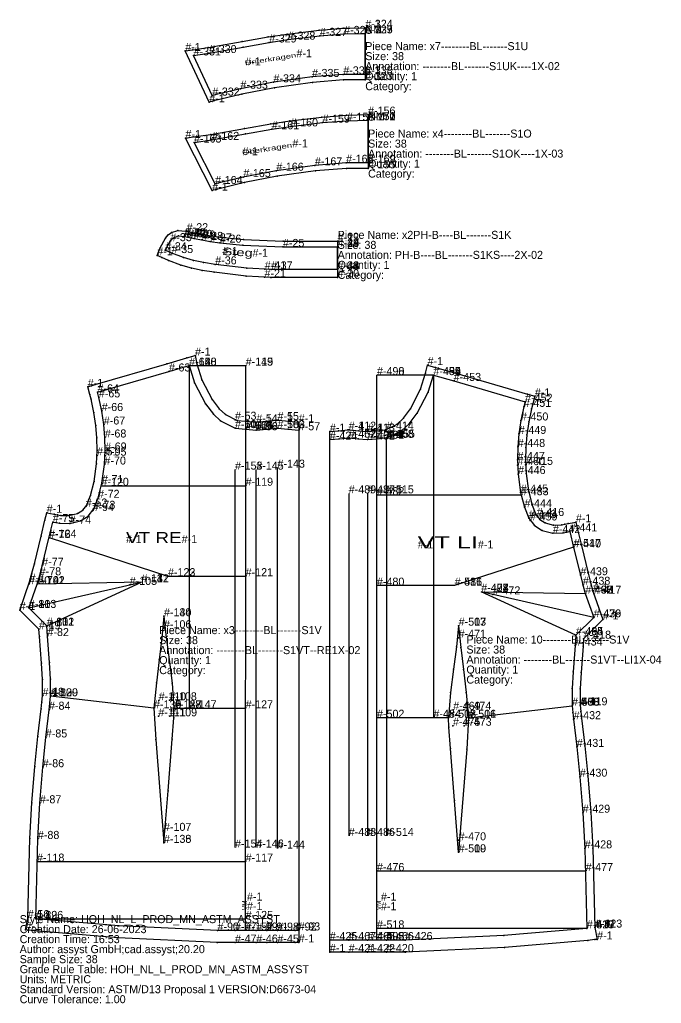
# Model space of a CAD drawing. Extents: x 424 to 3283, y -2022 to -698.
# Drawn here: x 424 to 1225, y -2022 to -793 of the extents above; entities that cross this region are included whole.
import ezdxf
from ezdxf.enums import TextEntityAlignment as Align

# ---------------------------------------------------------------- set-up
doc = ezdxf.new("R2010")
doc.units = 0
for name, color, linetype in [('1', 240, 'CONTINUOUS'), ('13', 56, 'CONTINUOUS'), ('14', 95, 'CONTINUOUS'), ('15', 7, 'CONTINUOUS'), ('2', 170, 'CONTINUOUS'), ('3', 50, 'CONTINUOUS'), ('4', 130, 'CONTINUOUS'), ('6', 56, 'CONTINUOUS'), ('7', 200, 'CONTINUOUS'), ('8', 90, 'CONTINUOUS'), ('84', 240, 'CONTINUOUS'), ('85', 90, 'CONTINUOUS'), ('87', 95, 'CONTINUOUS')]:
    doc.layers.add(name, color=color, linetype=linetype)

# ---------------------------------------------------------------- blocks, each defined once
blk = doc.blocks.new('Piece02')
at = {"layer": '1'}
blk.add_lwpolyline([(225.25, 0), (142.18, 0), (142, 0), (110.87, 1.54), (70.95, 6.36), (56.02, 8.77), (42.97, 11.46), (29.49, 15.24), (14.15, 21.14), (5.89, 24.77), (0, 27.49), (3.7, 36.77), (10.39, 48.92), (13.62, 53.03), (17.74, 56.08), (25.78, 58.7), (35.7, 57.83), (39.45, 57.06), (43.56, 56.21), (47.3, 55.43), (56.75, 53.66), (67.32, 51.9), (79.18, 50.26), (107.52, 47.25), (157.03, 45), (225.25, 45), (225.25, 0)], dxfattribs=at)
at = {"layer": '14'}
blk.add_lwpolyline([(225.25, 10), (142.24, 10), (111.71, 11.51), (72.4, 16.26), (57.78, 18.62), (45.27, 21.2), (32.65, 24.73), (18.06, 30.34), (10.07, 33.86), (16.31, 45.19), (18.59, 48.1), (21.05, 49.92), (26.48, 51.69), (34.04, 51.03), (38.04, 50.2), (42.18, 49.35), (45.93, 48.56), (55.52, 46.77), (66.25, 44.98), (78.29, 43.32), (106.98, 40.27), (156.92, 38), (225.25, 38)], dxfattribs=at)
at = {"layer": '2'}
for p in [(156.92, 38), (157.03, 45), (225.25, 45), (225.25, 45), (225.25, 38), (225.25, 38), (0, 27.49), (0, 27.49), (0, 27.49), (10.07, 33.86), (10.07, 33.86), (10.07, 33.86), (142.18, 0), (142.24, 10), (225.25, 10), (225.25, 0)]:
    blk.add_point(p, dxfattribs=at)
at = {"layer": '3'}
for p in [(13.62, 53.03), (17.74, 56.08), (21.05, 49.92), (25.78, 58.7), (26.48, 51.69), (34.04, 51.03), (35.7, 57.83), (38.04, 50.2), (39.45, 57.06), (42.18, 49.35), (43.56, 56.21), (47.3, 55.43), (56.75, 53.66), (67.32, 51.9), (79.18, 50.26), (10.39, 48.92), (16.31, 45.19), (18.59, 48.1), (45.93, 48.56), (55.52, 46.77), (66.25, 44.98), (78.29, 43.32), (106.98, 40.27), (107.52, 47.25), (3.7, 36.77), (5.89, 24.77), (18.06, 30.34), (32.65, 24.73), (14.15, 21.14), (29.49, 15.24), (45.27, 21.2), (57.78, 18.62), (72.4, 16.26), (42.97, 11.46), (56.02, 8.77), (70.95, 6.36), (110.87, 1.54), (111.71, 11.51), (142, 0)]:
    blk.add_point(p, dxfattribs=at)
at = {"layer": '4'}
for p in [(33.17, 51.18, 4), (36.82, 57.62, 4), (225.24, 45, 4), (225.24, 38, 4), (133.91, 0.21, 4), (134.25, 10.21, 4), (225.25, 10, 4), (225.25, 0, 4)]:
    blk.add_point(p, dxfattribs=at)
at = {"layer": '6'}
blk.add_line((225.25, 45), (225.25, 0), dxfattribs=at)
at = {"layer": '7'}
blk.add_line((225.25, 10), (225.25, 38), dxfattribs=at)
at = {"layer": '84'}
blk.add_lwpolyline([(225.25, 0), (142.18, 0), (142, 0), (110.87, 1.54), (70.95, 6.36), (56.02, 8.77), (42.97, 11.46), (29.49, 15.24), (14.15, 21.14), (5.89, 24.77), (0, 27.49), (3.7, 36.77), (10.39, 48.92), (13.62, 53.03), (17.74, 56.08), (25.78, 58.7), (35.7, 57.83), (39.45, 57.06), (43.56, 56.21), (47.3, 55.43), (56.75, 53.66), (67.32, 51.9), (79.18, 50.26), (107.52, 47.25), (157.03, 45), (225.25, 45), (225.25, 0)], dxfattribs=at)
at = {"layer": '87'}
blk.add_lwpolyline([(225.25, 10), (142.24, 10), (111.71, 11.51), (72.4, 16.26), (57.78, 18.62), (45.27, 21.2), (32.65, 24.73), (18.06, 30.34), (10.07, 33.86), (16.31, 45.19), (18.59, 48.1), (21.05, 49.92), (26.48, 51.69), (34.04, 51.03), (38.04, 50.2), (42.18, 49.35), (45.93, 48.56), (55.52, 46.77), (66.25, 44.98), (78.29, 43.32), (106.98, 40.27), (156.92, 38), (225.25, 38)], dxfattribs=at)
at = {"layer": '1'}
for s, p in [('#-1', (225.25, 45)), ('Piece Name: x2PH-B----BL-------S1K', (225.25, 48.1)), ('#-1', (0, 27.49)), ('Size: 38', (225.25, 35.6)), ('Annotation: PH-B----BL-------S1KS----2X-02', (225.25, 23.1)), ('Quantity: 1', (225.25, 10.6)), ('#-1', (225.25, 0)), ('Category: ', (225.25, -1.9))]:
    blk.add_text(s, height=10, dxfattribs=at).set_placement(p)
at = {"layer": '1', "flags": 2}
for p2 in [(36.82, 57.62), (225.24, 45), (133.91, 0.21), (225.25, 0)]:
    blk.add_attdef('Dependency', text='', height=10, dxfattribs=at).set_placement((225.25, 0), p2, align=Align.ALIGNED)
at = {"layer": '14'}
for s, p in [('#-33', (16.31, 45.19)), ('#-32', (34.04, 51.03)), ('#-31', (38.04, 50.2)), ('#-30', (42.18, 49.35)), ('#-29', (45.93, 48.56)), ('#-28', (55.52, 46.77)), ('#-27', (66.25, 44.98)), ('#-26', (78.29, 43.32)), ('#-34', (10.07, 33.86)), ('#-35', (18.06, 30.34)), ('#-25', (156.92, 38)), ('#-24', (225.25, 38)), ('#-36', (72.4, 16.26)), ('#-37', (142.24, 10)), ('#-38', (225.25, 10))]:
    blk.add_text(s, height=10, dxfattribs=at).set_placement(p)
at = {"layer": '14', "flags": 2}
for p2 in [(33.17, 51.18), (225.24, 38), (134.25, 10.21), (225.25, 10)]:
    blk.add_attdef('Dependency', text='', height=10, dxfattribs=at).set_placement((225.25, 10), p2, align=Align.ALIGNED)
at = {"layer": '15'}
for p in [(81.28, 27.94), (118.99, 25.66)]:
    blk.add_text('#-1', height=10, dxfattribs=at).set_placement(p)
blk.add_text('Steg', height=9.44, rotation=-3.47, dxfattribs=at).set_placement((81.28, 27.94), (118.99, 25.66), align=Align.ALIGNED)
at = {"layer": '4'}
for s, p in [('#-22', (36.82, 57.62)), ('#-40', (33.17, 51.18)), ('#-23', (225.24, 45)), ('#-39', (225.24, 38)), ('#-41', (134.25, 10.21)), ('#-42', (225.25, 10)), ('#-21', (133.91, 0.21)), ('#-20', (225.25, 0))]:
    blk.add_text(s, height=10, dxfattribs=at).set_placement(p)
at = {"layer": '7'}
for s, p in [('#-43', (225.25, 38)), ('#-44', (225.25, 10))]:
    blk.add_text(s, height=10, dxfattribs=at).set_placement(p)
blk = doc.blocks.new('Piece03')
at = {"layer": '1'}
blk.add_lwpolyline([(348.38, 0.23), (344.02, 0.09), (308.63, 0.09), (246.96, 0.09), (246.77, 0.09), (246.46, 0.1), (122.92, 5.92), (18.67, 14.67), (10.05, 15.54), (7.26, 15.83), (10.14, 30.61), (12.74, 129.93), (15.24, 174.72), (18.78, 219.96), (22.67, 257.38), (26.67, 292.01), (27.64, 300.41), (28.56, 308.2), (28.4, 328.66), (27.29, 349.12), (24.73, 382.17), (24.11, 391.36), (0, 415.35), (12.44, 450.63), (15.34, 461.35), (18.4, 473.06), (26.87, 507.61), (31.61, 527.57), (33.8, 536.89), (43.21, 535.1), (47.41, 534.31), (51.25, 533.58), (61.55, 533.24), (72.09, 535.89), (78.83, 540.09), (83.81, 546.5), (88.3, 558.19), (92.94, 575.82), (95.9, 597.85), (96.7, 614.71), (96.39, 630.32), (95.07, 645.84), (92.55, 662.07), (89.06, 678.58), (87.51, 684.61), (84.97, 694.06), (94.33, 696.83), (183.55, 722.9), (208.85, 730.17), (218.96, 733.05), (221.32, 722.94), (227.6, 702.85), (240.21, 678.42), (249.13, 666.62), (257.1, 659.35), (271.48, 652.19), (281.93, 651.08), (282.53, 651.09), (295.39, 649.95), (307.67, 651.04), (320.77, 652.43), (321.89, 652.56), (323.01, 652.43), (336.11, 651.04), (348.39, 649.94), (348.38, 0.23)], close=True, dxfattribs=at)
at = {"layer": '13'}
for p in [(137.35, 446.71, 4), (180.14, 392.6, 4), (173.59, 302.58, 4), (186.94, 302.6, 4), (173.17, 282.64, 4), (187.26, 282.63, 4), (180.14, 139.6, 4)]:
    blk.add_point(p, dxfattribs=at)
at = {"layer": '14'}
blk.add_lwpolyline([(348.38, 15.24), (343.8, 15.09), (308.63, 15.09), (246.96, 15.09), (123.9, 20.89), (20.13, 29.6), (22.73, 129.52), (25.21, 174.04), (28.74, 219.04), (32.61, 256.25), (36.61, 290.86), (37.57, 299.25), (38.57, 307.63), (38.39, 328.97), (37.26, 349.83), (34.7, 382.86), (33.84, 395.79), (11.53, 417.98), (22, 447.66), (25, 458.76), (28.09, 470.6), (36.59, 505.29), (41.35, 525.28), (45.54, 524.48), (49.74, 523.68), (62.45, 523.27), (75.92, 526.65), (85.55, 532.67), (92.64, 541.79), (97.91, 555.51), (102.76, 573.9), (105.86, 597.03), (106.7, 614.6), (106.38, 630.85), (105, 647.04), (102.38, 663.91), (98.79, 680.9), (97.16, 687.24), (186.33, 713.3), (211.61, 720.55), (218.27, 699.24), (231.81, 673.03), (241.79, 659.84), (250.91, 651.46), (268.89, 642.5), (282.14, 641.09), (295.39, 639.91), (308.64, 641.09), (321.89, 642.49), (335.14, 641.09), (348.39, 639.9), (348.38, 15.24)], close=True, dxfattribs=at)
at = {"layer": '2'}
for p in [(218.96, 733.05), (218.96, 733.05), (218.96, 733.05), (211.61, 720.55), (211.61, 720.55), (211.61, 720.55), (84.97, 694.06), (84.97, 694.06), (84.97, 694.06), (97.16, 687.24), (97.16, 687.24), (97.16, 687.24), (282.53, 651.09), (321.89, 652.56), (321.89, 652.56), (321.89, 652.56), (282.14, 641.09), (295.39, 649.95), (295.39, 649.95), (295.39, 649.95), (295.39, 639.91), (295.39, 639.91), (295.39, 639.91), (321.89, 642.49), (321.89, 642.49), (321.89, 642.49), (348.39, 649.94), (348.39, 649.94), (348.39, 639.9), (348.39, 639.9), (33.8, 536.89), (33.8, 536.89), (33.8, 536.89), (41.35, 525.28), (41.35, 525.28), (41.35, 525.28), (12.44, 450.63), (12.44, 450.63), (12.44, 450.63), (22, 447.66), (22, 447.66), (22, 447.66), (11.53, 417.98), (11.53, 417.98), (0, 415.35), (0, 415.35), (180.14, 407.6), (180.14, 407.6), (33.84, 395.79), (33.84, 395.79), (24.11, 391.36), (24.11, 391.36), (28.56, 308.2), (28.56, 308.2), (28.56, 308.2), (38.57, 307.63), (38.57, 307.63), (38.57, 307.63), (167.64, 292.62), (167.64, 292.62), (167.64, 292.62), (192.64, 292.62), (192.64, 292.62), (192.64, 292.62), (192.64, 292.62), (180.13, 124.6), (180.13, 124.6), (180.13, 124.6), (10.14, 30.61), (10.14, 30.61), (10.14, 30.61), (20.13, 29.6), (20.13, 29.6), (20.13, 29.6), (7.26, 15.83), (7.26, 15.83), (7.26, 15.83), (10.05, 15.54), (246.96, 15.09), (348.38, 15.24), (348.38, 15.24), (246.77, 0.09), (348.38, 0.23), (348.38, 0.23)]:
    blk.add_point(p, dxfattribs=at)
at = {"layer": '3'}
for p in [(208.85, 730.17), (183.55, 722.9), (186.33, 713.3), (221.32, 722.94), (227.6, 702.85), (94.33, 696.83), (218.27, 699.24), (87.51, 684.61), (89.06, 678.58), (98.79, 680.9), (240.21, 678.42), (102.38, 663.91), (231.81, 673.03), (249.13, 666.62), (92.55, 662.07), (241.79, 659.84), (250.91, 651.46), (257.1, 659.35), (271.48, 652.19), (281.93, 651.08), (320.77, 652.43), (323.01, 652.43), (95.07, 645.84), (105, 647.04), (268.89, 642.5), (307.67, 651.04), (308.64, 641.09), (335.14, 641.09), (336.11, 651.04), (96.39, 630.32), (106.38, 630.85), (96.7, 614.71), (106.7, 614.6), (95.9, 597.85), (105.86, 597.03), (92.94, 575.82), (102.76, 573.9), (88.3, 558.19), (97.91, 555.51), (83.81, 546.5), (92.64, 541.79), (43.21, 535.1), (47.41, 534.31), (51.25, 533.58), (61.55, 533.24), (72.09, 535.89), (78.83, 540.09), (85.55, 532.67), (31.61, 527.57), (45.54, 524.48), (49.74, 523.68), (62.45, 523.27), (75.92, 526.65), (26.87, 507.61), (36.59, 505.29), (18.4, 473.06), (28.09, 470.6), (15.34, 461.35), (25, 458.76), (24.73, 382.17), (34.7, 382.86), (182.75, 381.13), (177.48, 380.43), (27.29, 349.12), (37.26, 349.83), (174.11, 353.09), (186.6, 353.41), (28.4, 328.66), (38.39, 328.97), (170.62, 324.26), (190.35, 324.03), (27.64, 300.41), (37.57, 299.25), (26.67, 292.01), (36.61, 290.86), (192.25, 280.86), (22.67, 257.38), (32.61, 256.25), (170.11, 253.61), (190.43, 254.15), (18.78, 219.96), (28.74, 219.04), (185.28, 189.38), (15.24, 174.72), (25.21, 174.04), (12.74, 129.93), (22.73, 129.52), (18.67, 14.67), (123.9, 20.89), (308.63, 15.09), (343.8, 15.09), (122.92, 5.92), (246.46, 0.1), (246.96, 0.09), (308.63, 0.09), (344.02, 0.09)]:
    blk.add_point(p, dxfattribs=at)
at = {"layer": '4'}
for p in [(268.84, 652.99, 4), (321.89, 652.56, 4), (268.84, 642.51, 4), (295.39, 649.95, 4), (295.39, 639.91, 4), (321.89, 642.49, 4), (96.55, 608.48, 4), (106.54, 608.1, 4), (82.6, 544.6, 4), (90.93, 539.04, 4), (11.32, 447.46, 4), (22, 447.66, 4), (33.84, 395.79, 4), (24.11, 391.36, 4), (28.56, 308.2, 4), (38.57, 307.63, 4), (10.14, 30.61, 4), (268.89, 15.09, 4), (295.39, 15.09, 4), (321.89, 15, 4), (268.89, 0.09, 4), (295.39, 0.09, 4), (321.74, 0, 4)]:
    blk.add_point(p, dxfattribs=at)
at = {"layer": '7'}
blk.add_line((282.13, 15.09), (282.14, 641.09), dxfattribs=at)
at = {"layer": '8'}
for p, q in [((211.61, 720.55), (211.61, 292.63)), ((211.61, 720.55), (282.14, 720.55)), ((282.14, 641.09), (282.14, 720.55)), ((282.13, 15.09), (282.14, 641.09)), ((268.88, 118.76), (268.89, 590.71)), ((295.38, 118.76), (295.39, 590.71)), ((321.88, 117.53), (321.89, 593.18)), ((102.04, 570.56), (282.14, 570.56)), ((36.7, 505.82), (185.13, 457.63)), ((185.13, 457.63), (282.12, 457.63)), ((11.53, 417.98), (151.97, 450.05)), ((151.97, 450.05), (22, 447.66)), ((33.84, 395.79), (151.97, 450.05)), ((167.63, 292.63), (38.56, 307.63)), ((192.63, 292.63), (282.09, 292.63)), ((21.58, 101.24), (282.13, 101.24)), ((20.13, 29.6), (282.13, 29.6))]:
    blk.add_line(p, q, dxfattribs=at)
for points in [[(180.14, 407.6), (177.48, 380.43), (174.11, 353.09), (170.62, 324.26), (167.64, 292.62)], [(180.14, 407.6), (182.75, 381.13), (186.6, 353.41), (190.35, 324.03), (192.64, 292.62)], [(167.64, 292.62), (170.11, 253.61), (180.13, 124.6)], [(180.13, 124.6), (185.28, 189.38), (190.43, 254.15), (192.25, 280.86), (192.64, 292.62)]]:
    blk.add_lwpolyline(points, dxfattribs=at)
at = {"layer": '84'}
blk.add_lwpolyline([(348.38, 0.23), (344.02, 0.09), (308.63, 0.09), (246.96, 0.09), (246.77, 0.09), (246.46, 0.1), (122.92, 5.92), (18.67, 14.67), (10.05, 15.54), (7.26, 15.83), (10.14, 30.61), (12.74, 129.93), (15.24, 174.72), (18.78, 219.96), (22.67, 257.38), (26.67, 292.01), (27.64, 300.41), (28.56, 308.2), (28.4, 328.66), (27.29, 349.12), (24.73, 382.17), (24.11, 391.36), (0, 415.35), (12.44, 450.63), (15.34, 461.35), (18.4, 473.06), (26.87, 507.61), (31.61, 527.57), (33.8, 536.89), (43.21, 535.1), (47.41, 534.31), (51.25, 533.58), (61.55, 533.24), (72.09, 535.89), (78.83, 540.09), (83.81, 546.5), (88.3, 558.19), (92.94, 575.82), (95.9, 597.85), (96.7, 614.71), (96.39, 630.32), (95.07, 645.84), (92.55, 662.07), (89.06, 678.58), (87.51, 684.61), (84.97, 694.06), (94.33, 696.83), (183.55, 722.9), (208.85, 730.17), (218.96, 733.05), (221.32, 722.94), (227.6, 702.85), (240.21, 678.42), (249.13, 666.62), (257.1, 659.35), (271.48, 652.19), (281.93, 651.08), (282.53, 651.09), (295.39, 649.95), (307.67, 651.04), (320.77, 652.43), (321.89, 652.56), (323.01, 652.43), (336.11, 651.04), (348.39, 649.94), (348.38, 0.23)], close=True, dxfattribs=at)
at = {"layer": '85'}
for points in [[(180.14, 407.6), (177.48, 380.43), (174.11, 353.09), (170.62, 324.26), (167.64, 292.62)], [(180.14, 407.6), (182.75, 381.13), (186.6, 353.41), (190.35, 324.03), (192.64, 292.62)], [(167.64, 292.62), (170.11, 253.61), (180.13, 124.6)], [(180.13, 124.6), (185.28, 189.38), (190.43, 254.15), (192.25, 280.86), (192.64, 292.62)]]:
    blk.add_lwpolyline(points, dxfattribs=at)
at = {"layer": '87'}
blk.add_lwpolyline([(348.38, 15.24), (343.8, 15.09), (308.63, 15.09), (246.96, 15.09), (123.9, 20.89), (20.13, 29.6), (22.73, 129.52), (25.21, 174.04), (28.74, 219.04), (32.61, 256.25), (36.61, 290.86), (37.57, 299.25), (38.57, 307.63), (38.39, 328.97), (37.26, 349.83), (34.7, 382.86), (33.84, 395.79), (11.53, 417.98), (22, 447.66), (25, 458.76), (28.09, 470.6), (36.59, 505.29), (41.35, 525.28), (45.54, 524.48), (49.74, 523.68), (62.45, 523.27), (75.92, 526.65), (85.55, 532.67), (92.64, 541.79), (97.91, 555.51), (102.76, 573.9), (105.86, 597.03), (106.7, 614.6), (106.38, 630.85), (105, 647.04), (102.38, 663.91), (98.79, 680.9), (97.16, 687.24), (186.33, 713.3), (211.61, 720.55), (218.27, 699.24), (231.81, 673.03), (241.78, 659.84), (250.91, 651.46), (268.89, 642.5), (282.14, 641.09), (295.39, 639.91), (308.64, 641.09), (321.89, 642.49), (335.14, 641.09), (348.39, 639.9), (348.38, 15.24)], close=True, dxfattribs=at)
at = {"layer": '1'}
for s, p in [('#-1', (218.96, 733.05)), ('#-1', (84.97, 694.06)), ('#-1', (295.39, 649.95)), ('#-1', (321.89, 652.56)), ('#-1', (348.39, 649.94)), ('#-1', (33.8, 536.89)), ('#-1', (12.44, 450.63)), ('#-1', (0, 415.35)), ('#-1', (24.11, 391.36)), ('Piece Name: x3--------BL-------S1V', (174.2, 385.28)), ('Size: 38', (174.2, 372.78)), ('Annotation: --------BL-------S1VT--RE1X-02', (174.2, 360.28)), ('Quantity: 1', (174.2, 347.78)), ('Category: ', (174.2, 335.28)), ('#-1', (28.56, 308.2)), ('#-1', (10.14, 30.61)), ('#-1', (7.26, 15.83)), ('#-1', (348.38, 0.23))]:
    blk.add_text(s, height=10, dxfattribs=at).set_placement(p)
at = {"layer": '1', "flags": 2}
for p2 in [(268.84, 652.99), (321.89, 652.56), (295.39, 649.95), (96.55, 608.48), (82.6, 544.6), (11.32, 447.46), (24.11, 391.36), (28.56, 308.2), (10.14, 30.61), (268.89, 0.09), (295.39, 0.09), (321.74, 0)]:
    blk.add_attdef('Dependency', text='', height=10, dxfattribs=at).set_placement((348.38, 0.23), p2, align=Align.ALIGNED)
at = {"layer": '13'}
for s, p in [('#-105', (137.35, 446.71)), ('#-106', (180.14, 392.6)), ('#-110', (173.59, 302.58)), ('#-108', (186.94, 302.6)), ('#-111', (173.17, 282.64)), ('#-109', (187.26, 282.63)), ('#-107', (180.14, 139.6))]:
    blk.add_text(s, height=10, dxfattribs=at).set_placement(p)
at = {"layer": '14'}
for s, p in [('#-62', (211.61, 720.55)), ('#-63', (186.33, 713.3)), ('#-64', (97.16, 687.24)), ('#-65', (98.79, 680.9)), ('#-66', (102.38, 663.91)), ('#-67', (105, 647.04)), ('#-61', (268.89, 642.5)), ('#-60', (282.14, 641.09)), ('#-58', (321.89, 642.49)), ('#-68', (106.38, 630.85)), ('#-59', (295.39, 639.91)), ('#-57', (348.39, 639.9)), ('#-69', (106.7, 614.6)), ('#-70', (105.86, 597.03)), ('#-71', (102.76, 573.9)), ('#-72', (97.91, 555.51)), ('#-73', (92.64, 541.79)), ('#-75', (41.35, 525.28)), ('#-74', (62.45, 523.27)), ('#-76', (36.59, 505.29)), ('#-77', (28.09, 470.6)), ('#-78', (25, 458.76)), ('#-79', (22, 447.66)), ('#-80', (11.53, 417.98)), ('#-81', (33.84, 395.79)), ('#-82', (34.7, 382.86)), ('#-83', (38.57, 307.63)), ('#-84', (36.61, 290.86)), ('#-85', (32.61, 256.25)), ('#-86', (28.74, 219.04)), ('#-87', (25.21, 174.04)), ('#-88', (22.73, 129.52)), ('#-89', (20.13, 29.6)), ('#-90', (246.96, 15.09)), ('#-91', (308.63, 15.09)), ('#-92', (343.8, 15.09)), ('#-93', (348.38, 15.24))]:
    blk.add_text(s, height=10, dxfattribs=at).set_placement(p)
at = {"layer": '14', "flags": 2}
for p2 in [(268.84, 642.51), (295.39, 639.91), (321.89, 642.49), (106.54, 608.1), (90.93, 539.04), (22, 447.66), (33.84, 395.79), (38.57, 307.63), (268.89, 15.09), (295.39, 15.09), (321.89, 15)]:
    blk.add_attdef('Dependency', text='', height=10, dxfattribs=at).set_placement((348.38, 15.24), p2, align=Align.ALIGNED)
at = {"layer": '15'}
for p in [(132.78, 498.9), (202.19, 498.9), (283.74, 52.59), (283.74, 40.59)]:
    blk.add_text('#-1', height=10, dxfattribs=at).set_placement(p)
blk.add_text('VT RE', height=13.88, dxfattribs=at).set_placement((132.78, 498.9), (202.19, 498.9), align=Align.ALIGNED)
blk.add_text('VM', height=6, rotation=90, dxfattribs=at).set_placement((283.74, 40.59), (283.74, 52.59), align=Align.ALIGNED)
at = {"layer": '4'}
for s, p in [('#-53', (268.84, 652.99)), ('#-104', (268.84, 642.51)), ('#-54', (295.39, 649.95)), ('#-55', (321.89, 652.56)), ('#-103', (321.89, 642.49)), ('#-96', (295.39, 639.91)), ('#-51', (96.55, 608.48)), ('#-95', (106.54, 608.1)), ('#-52', (82.6, 544.6)), ('#-94', (90.93, 539.04)), ('#-50', (11.32, 447.46)), ('#-102', (22, 447.66)), ('#-101', (33.84, 395.79)), ('#-49', (24.11, 391.36)), ('#-48', (28.56, 308.2)), ('#-100', (38.57, 307.63)), ('#-56', (10.14, 30.61)), ('#-97', (268.89, 15.09)), ('#-99', (295.39, 15.09)), ('#-98', (321.89, 15)), ('#-47', (268.89, 0.09)), ('#-46', (295.39, 0.09)), ('#-45', (321.74, 0))]:
    blk.add_text(s, height=10, dxfattribs=at).set_placement(p)
at = {"layer": '7'}
for s, p in [('#-151', (282.14, 641.09)), ('#-152', (282.13, 15.09))]:
    blk.add_text(s, height=10, dxfattribs=at).set_placement(p)
at = {"layer": '8'}
for s, p in [('#-148', (211.61, 720.55)), ('#-150', (211.61, 720.55)), ('#-149', (282.14, 720.55)), ('#-115', (282.14, 720.55)), ('#-116', (282.14, 641.09)), ('#-114', (282.14, 641.09)), ('#-143', (321.89, 593.18)), ('#-153', (268.89, 590.71)), ('#-145', (295.39, 590.71)), ('#-120', (102.04, 570.56)), ('#-119', (282.14, 570.56)), ('#-124', (36.7, 505.82)), ('#-122', (185.13, 457.63)), ('#-123', (185.13, 457.63)), ('#-121', (282.12, 457.63)), ('#-141', (22, 447.66)), ('#-112', (151.97, 450.05)), ('#-131', (151.97, 450.05)), ('#-142', (151.97, 450.05)), ('#-113', (11.53, 417.98)), ('#-134', (180.14, 407.6)), ('#-140', (180.14, 407.6)), ('#-132', (33.84, 395.79)), ('#-129', (38.56, 307.63)), ('#-130', (167.63, 292.63)), ('#-136', (167.64, 292.62)), ('#-139', (167.64, 292.62)), ('#-128', (192.63, 292.63)), ('#-133', (192.64, 292.62)), ('#-137', (192.64, 292.62)), ('#-147', (211.61, 292.63)), ('#-127', (282.09, 292.63)), ('#-135', (180.13, 124.6)), ('#-138', (180.13, 124.6)), ('#-154', (268.88, 118.76)), ('#-146', (295.38, 118.76)), ('#-144', (321.88, 117.53)), ('#-118', (21.58, 101.24)), ('#-117', (282.13, 101.24)), ('#-126', (20.13, 29.6)), ('#-125', (282.13, 29.6)), ('#-1', (282.13, 15.09))]:
    blk.add_text(s, height=10, dxfattribs=at).set_placement(p)
blk = doc.blocks.new('Piece04')
at = {"layer": '1'}
blk.add_lwpolyline([(227.98, 27.72), (200.82, 27.72), (162.31, 24.55), (114.55, 17.9), (73.74, 10), (38.83, 1.46), (33.39, 0), (0, 65.56), (9.73, 66.92), (31.72, 70.2), (73.87, 77.67), (106.56, 83.44), (130.31, 87.08), (170.33, 91.79), (201.2, 94.21), (227.98, 94.87), (227.98, 27.72)], dxfattribs=at)
at = {"layer": '14'}
blk.add_lwpolyline([(227.98, 34.72), (200.55, 34.72), (161.55, 31.51), (113.39, 24.8), (72.22, 16.83), (37.05, 8.23), (10.69, 59.98), (32.86, 63.3), (75.09, 70.78), (107.72, 76.54), (131.26, 80.14), (171.03, 84.82), (201.55, 87.22), (227.98, 87.87)], dxfattribs=at)
at = {"layer": '2'}
for p in [(227.98, 94.87), (227.98, 94.87), (227.98, 87.87), (227.98, 87.87), (0, 65.56), (0, 65.56), (10.69, 59.98), (10.69, 59.98), (200.55, 34.72), (200.82, 27.72), (227.98, 34.72), (227.98, 27.72), (33.39, 0), (33.39, 0), (37.05, 8.23), (37.05, 8.23)]:
    blk.add_point(p, dxfattribs=at)
at = {"layer": '3'}
for p in [(130.31, 87.08), (170.33, 91.79), (201.2, 94.21), (201.55, 87.22), (73.87, 77.67), (106.56, 83.44), (107.72, 76.54), (131.26, 80.14), (171.03, 84.82), (9.73, 66.92), (31.72, 70.2), (32.86, 63.3), (75.09, 70.78), (113.39, 24.8), (161.55, 31.51), (72.22, 16.83), (114.55, 17.9), (162.31, 24.55), (38.83, 1.46), (73.74, 10)]:
    blk.add_point(p, dxfattribs=at)
at = {"layer": '4'}
for p in [(227.97, 94.88, 4), (227.98, 87.87, 4), (227.98, 34.72, 4), (227.98, 27.72, 4)]:
    blk.add_point(p, dxfattribs=at)
at = {"layer": '6'}
blk.add_line((227.98, 94.87), (227.98, 27.72), dxfattribs=at)
at = {"layer": '7'}
blk.add_line((227.98, 34.72), (227.98, 87.87), dxfattribs=at)
at = {"layer": '8'}
blk.add_line((227.98, 87.87), (227.98, 34.72), dxfattribs=at)
at = {"layer": '84'}
blk.add_lwpolyline([(227.98, 27.72), (200.82, 27.72), (162.31, 24.55), (114.55, 17.9), (73.74, 10), (38.83, 1.46), (33.39, 0), (0, 65.56), (0, 65.56), (9.73, 66.92), (31.72, 70.2), (73.87, 77.67), (106.56, 83.44), (130.31, 87.08), (170.33, 91.79), (201.2, 94.21), (227.98, 94.87), (227.98, 27.72)], dxfattribs=at)
at = {"layer": '87'}
blk.add_lwpolyline([(227.98, 34.72), (200.55, 34.72), (161.55, 31.51), (113.39, 24.8), (72.22, 16.83), (37.05, 8.23), (10.69, 59.98), (10.69, 59.98), (32.86, 63.3), (75.09, 70.78), (107.72, 76.54), (131.26, 80.14), (171.03, 84.82), (201.55, 87.22), (227.98, 87.87)], dxfattribs=at)
at = {"layer": '1'}
for s, p in [('#-1', (227.98, 94.87)), ('#-1', (0, 65.56)), ('Piece Name: x4--------BL-------S1O', (227.98, 66.19)), ('Size: 38', (227.98, 53.69)), ('Annotation: --------BL-------S1OK----1X-03', (227.98, 41.19)), ('#-1', (227.98, 27.72)), ('Quantity: 1', (227.98, 28.69)), ('Category: ', (227.98, 16.19)), ('#-1', (33.39, 0))]:
    blk.add_text(s, height=10, dxfattribs=at).set_placement(p)
at = {"layer": '1', "flags": 2}
for p2 in [(227.97, 94.88), (227.98, 27.72)]:
    blk.add_attdef('Dependency', text='', height=10, dxfattribs=at).set_placement((227.98, 27.72), p2, align=Align.ALIGNED)
at = {"layer": '14'}
for s, p in [('#-161', (107.72, 76.54)), ('#-160', (131.26, 80.14)), ('#-159', (171.03, 84.82)), ('#-158', (201.55, 87.22)), ('#-157', (227.98, 87.87)), ('#-163', (10.69, 59.98)), ('#-162', (32.86, 63.3)), ('#-167', (161.55, 31.51)), ('#-168', (200.55, 34.72)), ('#-1', (227.98, 34.72)), ('#-165', (72.22, 16.83)), ('#-166', (113.39, 24.8)), ('#-164', (37.05, 8.23))]:
    blk.add_text(s, height=10, dxfattribs=at).set_placement(p)
at = {"layer": '14', "flags": 2}
for p2 in [(227.98, 87.87), (227.98, 34.72)]:
    blk.add_attdef('Dependency', text='', height=10, dxfattribs=at).set_placement((227.98, 34.72), p2, align=Align.ALIGNED)
at = {"layer": '15'}
for p in [(133.42, 53.9), (71.14, 44.19)]:
    blk.add_text('#-1', height=10, dxfattribs=at).set_placement(p)
blk.add_text('Oberkragen', height=6.3, rotation=8.87, dxfattribs=at).set_placement((71.14, 44.19), (133.42, 53.9), align=Align.ALIGNED)
at = {"layer": '4'}
for s, p in [('#-156', (227.97, 94.88)), ('#-170', (227.98, 87.87)), ('#-169', (227.98, 34.72)), ('#-155', (227.98, 27.72))]:
    blk.add_text(s, height=10, dxfattribs=at).set_placement(p)
at = {"layer": '7'}
for s, p in [('#-172', (227.98, 87.87)), ('#-1', (227.98, 34.72))]:
    blk.add_text(s, height=10, dxfattribs=at).set_placement(p)
at = {"layer": '8'}
for s, p in [('#-171', (227.98, 87.87)), ('NM', (227.98, 87.87)), ('#-1', (227.98, 34.72))]:
    blk.add_text(s, height=10, dxfattribs=at).set_placement(p)
blk = doc.blocks.new('Piece07')
at = {"layer": '1'}
blk.add_lwpolyline([(224.68, 28.14), (197.53, 28.14), (159.02, 24.98), (111.26, 18.32), (70.44, 10.43), (35.54, 1.89), (29.9, 0.37), (0, 64.41), (9.37, 65.74), (28.75, 68.65), (70.92, 76.13), (103.6, 81.89), (127.29, 85.52), (167.24, 90.22), (198.01, 92.64), (224.74, 93.3), (224.68, 28.14)], dxfattribs=at)
at = {"layer": '14'}
blk.add_lwpolyline([(224.69, 35.14), (197.26, 35.14), (158.26, 31.94), (110.1, 25.23), (68.93, 17.26), (33.76, 8.66), (10.34, 58.81), (29.89, 61.75), (72.14, 69.24), (104.76, 74.99), (128.24, 78.59), (167.94, 83.26), (198.36, 85.65), (224.74, 86.3)], dxfattribs=at)
at = {"layer": '2'}
for p in [(224.74, 93.3), (224.74, 93.3), (224.74, 86.3), (224.74, 86.3), (0, 64.41), (0, 64.41), (10.34, 58.81), (10.34, 58.81), (197.26, 35.14), (197.53, 28.14), (224.68, 28.14), (224.69, 35.14), (29.9, 0.37), (29.9, 0.37), (33.76, 8.66), (33.76, 8.66)]:
    blk.add_point(p, dxfattribs=at)
at = {"layer": '3'}
for p in [(167.24, 90.22), (198.01, 92.64), (70.92, 76.13), (103.6, 81.89), (104.76, 74.99), (127.29, 85.52), (128.24, 78.59), (167.94, 83.26), (198.36, 85.65), (9.37, 65.74), (28.75, 68.65), (29.89, 61.75), (72.14, 69.24), (110.1, 25.23), (158.26, 31.94), (159.02, 24.98), (68.93, 17.26), (111.26, 18.32), (35.54, 1.89), (70.44, 10.43)]:
    blk.add_point(p, dxfattribs=at)
at = {"layer": '4'}
for p in [(224.73, 93.3, 4), (224.73, 86.3, 4), (224.68, 28.14, 4), (224.69, 35.14, 4)]:
    blk.add_point(p, dxfattribs=at)
at = {"layer": '6'}
blk.add_line((224.74, 93.3), (224.68, 28.14), dxfattribs=at)
at = {"layer": '7'}
blk.add_line((224.69, 35.14), (224.73, 86.3), dxfattribs=at)
at = {"layer": '8'}
blk.add_line((224.69, 86.3), (224.69, 35.14), dxfattribs=at)
at = {"layer": '84'}
blk.add_lwpolyline([(224.68, 28.14), (197.53, 28.14), (159.02, 24.98), (111.26, 18.32), (70.44, 10.43), (35.54, 1.89), (29.9, 0.37), (0, 64.41), (0, 64.41), (9.37, 65.74), (28.75, 68.65), (70.92, 76.13), (103.6, 81.89), (127.29, 85.52), (167.24, 90.22), (198.01, 92.64), (224.74, 93.3), (224.68, 28.14)], dxfattribs=at)
at = {"layer": '87'}
blk.add_lwpolyline([(224.69, 35.14), (197.26, 35.14), (158.26, 31.94), (110.1, 25.23), (68.93, 17.26), (33.76, 8.66), (10.34, 58.81), (10.34, 58.81), (29.89, 61.75), (72.14, 69.24), (104.76, 74.99), (128.24, 78.59), (167.94, 83.26), (198.36, 85.65), (224.74, 86.3)], dxfattribs=at)
at = {"layer": '1'}
for s, p in [('#-1', (224.74, 93.3)), ('#-1', (0, 64.41)), ('Piece Name: x7--------BL-------S1U', (224.71, 65.4)), ('Size: 38', (224.71, 52.9)), ('Annotation: --------BL-------S1UK----1X-02', (224.71, 40.4)), ('#-1', (224.68, 28.14)), ('Quantity: 1', (224.71, 27.9)), ('Category: ', (224.71, 15.4)), ('#-1', (29.9, 0.37))]:
    blk.add_text(s, height=10, dxfattribs=at).set_placement(p)
at = {"layer": '1', "flags": 2}
for p2 in [(224.73, 93.3), (224.68, 28.14)]:
    blk.add_attdef('Dependency', text='', height=10, dxfattribs=at).set_placement((224.68, 28.14), p2, align=Align.ALIGNED)
at = {"layer": '14'}
for s, p in [('#-328', (128.24, 78.59)), ('#-327', (167.94, 83.26)), ('#-326', (198.36, 85.65)), ('#-325', (224.74, 86.3)), ('#-329', (104.76, 74.99)), ('#-331', (10.34, 58.81)), ('#-330', (29.89, 61.75)), ('#-335', (158.26, 31.94)), ('#-336', (197.26, 35.14)), ('#-1', (224.69, 35.14)), ('#-333', (68.93, 17.26)), ('#-334', (110.1, 25.23)), ('#-332', (33.76, 8.66))]:
    blk.add_text(s, height=10, dxfattribs=at).set_placement(p)
at = {"layer": '14', "flags": 2}
for p2 in [(224.73, 86.3), (224.69, 35.14)]:
    blk.add_attdef('Dependency', text='', height=10, dxfattribs=at).set_placement((224.69, 35.14), p2, align=Align.ALIGNED)
at = {"layer": '15'}
for p in [(138.82, 56.53), (74.83, 46.24)]:
    blk.add_text('#-1', height=10, dxfattribs=at).set_placement(p)
blk.add_text('Unterkragen', height=5.89, rotation=9.13, dxfattribs=at).set_placement((74.83, 46.24), (138.82, 56.53), align=Align.ALIGNED)
at = {"layer": '4'}
for s, p in [('#-324', (224.73, 93.3)), ('#-337', (224.73, 86.3)), ('#-323', (224.68, 28.14)), ('#-338', (224.69, 35.14))]:
    blk.add_text(s, height=10, dxfattribs=at).set_placement(p)
at = {"layer": '7'}
for p in [(224.73, 86.3), (224.69, 35.14)]:
    blk.add_text('#-1', height=10, dxfattribs=at).set_placement(p)
at = {"layer": '8'}
for s, p in [('#-339', (224.69, 86.3)), ('NM', (224.69, 86.3)), ('#-1', (224.69, 35.14))]:
    blk.add_text(s, height=10, dxfattribs=at).set_placement(p)
blk = doc.blocks.new('Piece10')
at = {"layer": '1'}
blk.add_lwpolyline([(23.5, 652.31), (24.62, 652.18), (36.21, 650.95), (47, 649.99), (62.51, 651.38), (69.44, 652.11), (83.79, 659.26), (91.77, 666.53), (100.68, 678.33), (113.3, 702.76), (119.57, 722.85), (121.93, 732.96), (132.03, 730.08), (157.34, 722.82), (246.56, 696.74), (255.92, 693.97), (253.38, 684.51), (251.83, 678.49), (248.34, 661.98), (245.82, 645.75), (244.5, 630.23), (244.19, 614.62), (244.99, 597.76), (247.95, 575.73), (252.59, 558.1), (257.08, 546.41), (262.06, 540), (268.8, 535.79), (279.34, 533.14), (289.64, 533.48), (293.48, 534.21), (297.68, 535.01), (307.08, 536.79), (309.28, 527.48), (314.03, 507.52), (322.49, 472.97), (325.55, 461.26), (328.45, 450.54), (340.89, 415.26), (316.78, 391.27), (316.16, 382.08), (313.6, 349.03), (312.49, 328.57), (312.33, 308.11), (313.25, 300.32), (314.22, 291.91), (318.21, 257.29), (322.11, 219.86), (325.64, 174.63), (328.15, 129.84), (330.75, 30.52), (333.62, 15.73), (330.83, 15.45), (322.21, 14.58), (217.97, 5.83), (94.42, 0.01), (94.12, 0), (0, 0), (0, 649.99), (10.79, 650.95), (22.38, 652.18), (23.5, 652.31)], close=True, dxfattribs=at)
at = {"layer": '13'}
for p in [(203.54, 446.62, 4), (160.75, 392.51, 4), (153.95, 302.51, 4), (167.3, 302.49, 4), (153.63, 282.54, 4), (167.72, 282.55, 4), (160.75, 139.51, 4)]:
    blk.add_point(p, dxfattribs=at)
at = {"layer": '14'}
blk.add_lwpolyline([(23.5, 642.25), (35.24, 641), (47, 639.95), (58.75, 641), (72, 642.41), (89.98, 651.37), (99.11, 659.75), (109.08, 672.93), (122.62, 699.15), (129.28, 720.46), (154.56, 713.21), (243.73, 687.15), (242.11, 680.81), (238.51, 663.82), (235.89, 646.95), (234.51, 630.75), (234.19, 614.51), (235.03, 596.94), (238.13, 573.81), (242.97, 555.42), (248.24, 541.7), (255.34, 532.58), (264.97, 526.56), (278.44, 523.17), (291.15, 523.59), (295.34, 524.39), (299.54, 525.18), (304.3, 505.2), (312.8, 470.51), (315.89, 458.67), (318.89, 447.57), (329.36, 417.89), (307.05, 395.7), (306.19, 382.77), (303.63, 349.74), (302.5, 328.88), (302.32, 307.54), (303.32, 299.16), (304.28, 290.77), (308.27, 256.15), (312.15, 218.95), (315.67, 173.95), (318.15, 129.43), (320.76, 29.51), (216.98, 20.8), (93.93, 15), (0, 15), (0, 639.95), (11.76, 641), (23.5, 642.25)], close=True, dxfattribs=at)
at = {"layer": '2'}
for p in [(121.93, 732.96), (121.93, 732.96), (121.93, 732.96), (129.28, 720.46), (129.28, 720.46), (129.28, 720.46), (255.92, 693.97), (255.92, 693.97), (255.92, 693.97), (243.73, 687.15), (243.73, 687.15), (243.73, 687.15), (23.5, 652.31), (23.5, 652.31), (23.5, 652.31), (0, 649.99), (0, 649.99), (0, 639.95), (0, 639.95), (23.5, 642.25), (23.5, 642.25), (23.5, 642.25), (47, 649.99), (47, 649.99), (47, 649.99), (47, 639.95), (47, 639.95), (47, 639.95), (307.08, 536.79), (307.08, 536.79), (307.08, 536.79), (299.54, 525.18), (299.54, 525.18), (299.54, 525.18), (318.89, 447.57), (318.89, 447.57), (318.89, 447.57), (328.45, 450.54), (328.45, 450.54), (328.45, 450.54), (329.36, 417.89), (329.36, 417.89), (160.75, 407.51), (160.75, 407.51), (340.89, 415.26), (340.89, 415.26), (307.05, 395.7), (307.05, 395.7), (316.78, 391.27), (316.78, 391.27), (302.32, 307.54), (302.32, 307.54), (302.32, 307.54), (312.33, 308.11), (312.33, 308.11), (312.33, 308.11), (148.25, 292.53), (148.25, 292.53), (148.25, 292.53), (148.25, 292.53), (173.25, 292.53), (173.25, 292.53), (173.25, 292.53), (160.75, 124.51), (160.75, 124.51), (160.75, 124.51), (320.76, 29.51), (320.76, 29.51), (320.76, 29.51), (330.75, 30.52), (330.75, 30.52), (330.75, 30.52), (0, 15), (0, 15), (93.93, 15), (330.83, 15.45), (333.62, 15.73), (333.62, 15.73), (333.62, 15.73), (0, 0), (0, 0), (94.12, 0)]:
    blk.add_point(p, dxfattribs=at)
at = {"layer": '3'}
for p in [(132.03, 730.08), (119.57, 722.85), (154.56, 713.21), (157.34, 722.82), (113.3, 702.76), (122.62, 699.15), (246.56, 696.74), (100.68, 678.33), (242.11, 680.81), (251.83, 678.49), (253.38, 684.51), (91.77, 666.53), (109.08, 672.93), (238.51, 663.82), (22.38, 652.18), (24.62, 652.18), (62.51, 651.38), (69.44, 652.11), (83.79, 659.26), (89.98, 651.37), (99.11, 659.75), (248.34, 661.98), (10.79, 650.95), (11.76, 641), (35.24, 641), (36.21, 650.95), (58.75, 641), (72, 642.41), (235.89, 646.95), (245.82, 645.75), (234.51, 630.75), (244.5, 630.23), (234.19, 614.51), (244.19, 614.62), (235.03, 596.94), (244.99, 597.76), (238.13, 573.81), (247.95, 575.73), (242.97, 555.42), (252.59, 558.1), (248.24, 541.7), (257.08, 546.41), (255.34, 532.58), (262.06, 540), (268.8, 535.79), (279.34, 533.14), (289.64, 533.48), (293.48, 534.21), (297.68, 535.01), (264.97, 526.56), (278.44, 523.17), (291.15, 523.59), (295.34, 524.39), (309.28, 527.48), (304.3, 505.2), (314.03, 507.52), (312.8, 470.51), (322.49, 472.97), (315.89, 458.67), (325.55, 461.26), (158.14, 381.04), (306.19, 382.77), (316.16, 382.08), (163.41, 380.34), (154.29, 353.32), (166.78, 353), (303.63, 349.74), (313.6, 349.03), (150.54, 323.94), (170.27, 324.17), (302.5, 328.88), (312.49, 328.57), (303.32, 299.16), (313.25, 300.32), (304.28, 290.77), (314.22, 291.91), (148.64, 280.77), (150.46, 254.06), (170.78, 253.52), (308.27, 256.15), (318.21, 257.29), (312.15, 218.95), (322.11, 219.86), (155.61, 189.29), (315.67, 173.95), (325.64, 174.63), (318.15, 129.43), (328.15, 129.84), (216.98, 20.8), (322.21, 14.58), (94.42, 0.01), (217.97, 5.83)]:
    blk.add_point(p, dxfattribs=at)
at = {"layer": '4'}
for p in [(23.5, 652.31, 4), (70.56, 652.38, 4), (23.5, 642.25, 4), (47, 649.99, 4), (47, 639.95, 4), (70.52, 642.08, 4), (234.35, 608.01, 4), (244.34, 608.39, 4), (258.28, 544.52, 4), (249.95, 538.96, 4), (318.89, 447.57, 4), (329.57, 447.37, 4), (307.05, 395.7, 4), (316.78, 391.27, 4), (302.32, 307.54, 4), (312.32, 308.11, 4), (330.75, 30.52, 4), (23.5, 15, 4), (47, 15, 4), (70.5, 15, 4), (23.5, 0, 4), (47, 0, 4), (70.5, 0, 4)]:
    blk.add_point(p, dxfattribs=at)
at = {"layer": '7'}
blk.add_line((58.76, 15), (58.76, 641), dxfattribs=at)
at = {"layer": '8'}
for p, q in [((58.75, 641), (58.76, 720.47)), ((129.28, 720.46), (58.76, 720.47)), ((129.28, 720.46), (129.27, 292.54)), ((58.76, 15), (58.76, 641)), ((70.51, 572.78), (70.51, 641.97)), ((23.5, 572.78), (23.5, 144.97)), ((47.01, 572.78), (47.01, 144.97)), ((238.85, 570.47), (58.75, 570.47)), ((70.51, 572.78), (70.51, 144.97)), ((304.19, 505.73), (155.76, 457.54)), ((155.76, 457.54), (58.77, 457.54)), ((329.36, 417.89), (188.92, 449.96)), ((307.05, 395.7), (188.92, 449.96)), ((188.92, 449.96), (318.89, 447.57)), ((173.26, 292.54), (302.33, 307.54)), ((148.25, 292.54), (58.8, 292.54)), ((319.31, 101.15), (58.76, 101.15)), ((320.75, 29.51), (58.75, 29.52))]:
    blk.add_line(p, q, dxfattribs=at)
for points in [[(160.75, 407.51), (158.14, 381.04), (154.29, 353.32), (150.54, 323.94), (148.25, 292.53)], [(160.75, 407.51), (163.41, 380.34), (166.78, 353), (170.27, 324.17), (173.25, 292.53)], [(160.75, 124.51), (155.61, 189.29), (150.46, 254.06), (148.64, 280.77), (148.25, 292.53)], [(173.25, 292.53), (170.78, 253.52), (160.75, 124.51)]]:
    blk.add_lwpolyline(points, dxfattribs=at)
at = {"layer": '84'}
blk.add_lwpolyline([(23.5, 652.31), (24.62, 652.18), (36.21, 650.95), (47, 649.99), (62.51, 651.38), (69.44, 652.11), (83.79, 659.26), (91.76, 666.53), (100.68, 678.33), (113.3, 702.76), (119.57, 722.85), (121.93, 732.96), (132.03, 730.08), (157.34, 722.82), (246.56, 696.74), (255.92, 693.97), (253.38, 684.51), (251.83, 678.49), (248.34, 661.98), (245.82, 645.75), (244.5, 630.23), (244.19, 614.62), (244.99, 597.76), (247.95, 575.73), (252.59, 558.1), (257.08, 546.41), (262.06, 540), (268.8, 535.79), (279.34, 533.14), (289.64, 533.48), (293.48, 534.21), (297.68, 535.01), (307.08, 536.79), (309.28, 527.48), (314.03, 507.52), (322.49, 472.97), (325.55, 461.26), (328.45, 450.54), (340.89, 415.26), (316.78, 391.27), (316.16, 382.08), (313.6, 349.03), (312.49, 328.57), (312.33, 308.11), (313.25, 300.32), (314.22, 291.91), (318.21, 257.29), (322.11, 219.86), (325.64, 174.63), (328.15, 129.84), (330.75, 30.52), (333.62, 15.73), (330.83, 15.45), (322.21, 14.58), (217.97, 5.83), (94.42, 0.01), (94.12, 0), (0, 0), (0, 649.99), (10.79, 650.95), (22.38, 652.18), (23.5, 652.31)], close=True, dxfattribs=at)
at = {"layer": '85'}
for points in [[(160.75, 407.51), (158.14, 381.04), (154.29, 353.32), (150.54, 323.94), (148.25, 292.53)], [(160.75, 407.51), (163.41, 380.34), (166.78, 353), (170.27, 324.17), (173.25, 292.53)], [(160.75, 124.51), (155.61, 189.29), (150.46, 254.06), (148.64, 280.77), (148.25, 292.53)], [(173.25, 292.53), (170.78, 253.52), (160.75, 124.51)]]:
    blk.add_lwpolyline(points, dxfattribs=at)
at = {"layer": '87'}
blk.add_lwpolyline([(23.5, 642.25), (35.24, 641), (47, 639.95), (58.75, 641), (72, 642.41), (89.98, 651.37), (99.11, 659.74), (109.08, 672.93), (122.62, 699.15), (129.28, 720.46), (154.56, 713.21), (243.73, 687.15), (242.11, 680.81), (238.51, 663.82), (235.89, 646.95), (234.51, 630.75), (234.19, 614.51), (235.03, 596.94), (238.13, 573.81), (242.97, 555.42), (248.24, 541.7), (255.34, 532.58), (264.97, 526.56), (278.44, 523.17), (291.15, 523.59), (295.34, 524.39), (299.54, 525.18), (304.3, 505.2), (312.8, 470.51), (315.89, 458.67), (318.89, 447.57), (329.36, 417.89), (307.05, 395.7), (306.19, 382.77), (303.63, 349.74), (302.5, 328.88), (302.32, 307.54), (303.32, 299.16), (304.28, 290.77), (308.27, 256.15), (312.15, 218.95), (315.67, 173.95), (318.15, 129.43), (320.76, 29.51), (216.98, 20.8), (93.93, 15), (0, 15), (0, 639.95), (11.76, 641), (23.5, 642.25)], close=True, dxfattribs=at)
at = {"layer": '1'}
for s, p in [('#-1', (121.93, 732.96)), ('#-1', (255.92, 693.97)), ('#-1', (0, 649.99)), ('#-1', (23.5, 652.31)), ('#-1', (47, 649.99)), ('#-1', (307.08, 536.79)), ('#-1', (328.45, 450.54)), ('#-1', (340.89, 415.26)), ('Piece Name: 10--------BL-------S1V', (170.45, 385.23)), ('#-1', (316.78, 391.27)), ('Size: 38', (170.45, 372.73)), ('Annotation: --------BL-------S1VT--LI1X-04', (170.45, 360.23)), ('Quantity: 1', (170.45, 347.73)), ('Category: ', (170.45, 335.23)), ('#-1', (312.33, 308.11)), ('#-1', (330.75, 30.52)), ('#-1', (333.62, 15.73)), ('#-1', (0, 0))]:
    blk.add_text(s, height=10, dxfattribs=at).set_placement(p)
at = {"layer": '1', "flags": 2}
for p2 in [(47, 649.99), (70.56, 652.38), (23.5, 652.31), (244.34, 608.39), (258.28, 544.52), (312.32, 308.11), (316.78, 391.27), (329.57, 447.37), (23.5, 0), (47, 0), (70.5, 0), (330.75, 30.52)]:
    blk.add_attdef('Dependency', text='', height=10, dxfattribs=at).set_placement((23.5, 652.31), p2, align=Align.ALIGNED)
at = {"layer": '13'}
for s, p in [('#-472', (203.54, 446.62)), ('#-471', (160.75, 392.51)), ('#-469', (153.95, 302.51)), ('#-474', (167.3, 302.49)), ('#-475', (153.63, 282.54)), ('#-473', (167.72, 282.55)), ('#-470', (160.75, 139.51))]:
    blk.add_text(s, height=10, dxfattribs=at).set_placement(p)
at = {"layer": '14'}
for s, p in [('#-454', (129.28, 720.46)), ('#-453', (154.56, 713.21)), ('#-451', (242.11, 680.81)), ('#-452', (243.73, 687.15)), ('#-450', (238.51, 663.82)), ('#-457', (23.5, 642.25)), ('#-455', (72, 642.41)), ('#-449', (235.89, 646.95)), ('#-424', (0, 639.95)), ('#-456', (47, 639.95)), ('#-448', (234.51, 630.75)), ('#-447', (234.19, 614.51)), ('#-446', (235.03, 596.94)), ('#-445', (238.13, 573.81)), ('#-444', (242.97, 555.42)), ('#-443', (248.24, 541.7)), ('#-442', (278.44, 523.17)), ('#-441', (299.54, 525.18)), ('#-440', (304.3, 505.2)), ('#-439', (312.8, 470.51)), ('#-438', (315.89, 458.67)), ('#-437', (318.89, 447.57)), ('#-436', (329.36, 417.89)), ('#-435', (307.05, 395.7)), ('#-434', (306.19, 382.77)), ('#-433', (302.32, 307.54)), ('#-432', (304.28, 290.77)), ('#-431', (308.27, 256.15)), ('#-430', (312.15, 218.95)), ('#-429', (315.67, 173.95)), ('#-428', (318.15, 129.43)), ('#-427', (320.76, 29.51)), ('#-425', (0, 15)), ('#-426', (93.93, 15))]:
    blk.add_text(s, height=10, dxfattribs=at).set_placement(p)
at = {"layer": '14', "flags": 2}
for p2 in [(47, 639.95), (70.52, 642.08), (23.5, 642.25), (234.35, 608.01), (249.95, 538.96), (302.32, 307.54), (307.05, 395.7), (318.89, 447.57), (23.5, 15), (47, 15), (70.5, 15)]:
    blk.add_attdef('Dependency', text='', height=10, dxfattribs=at).set_placement((23.5, 642.25), p2, align=Align.ALIGNED)
at = {"layer": '15'}
blk.add_text('VT LI', height=15.02, dxfattribs=at).set_placement((109.68, 503.96), (184.8, 503.96), align=Align.ALIGNED)
for p in [(109.68, 503.96), (184.8, 503.96), (63.73, 64.25), (63.73, 52.25)]:
    blk.add_text('#-1', height=10, dxfattribs=at).set_placement(p)
blk.add_text('VM', height=6, rotation=90, dxfattribs=at).set_placement((63.73, 52.25), (63.73, 64.25), align=Align.ALIGNED)
at = {"layer": '4'}
for s, p in [('#-412', (23.5, 652.31)), ('#-462', (23.5, 642.25)), ('#-413', (47, 649.99)), ('#-468', (70.52, 642.08)), ('#-414', (70.56, 652.38)), ('#-461', (47, 639.95)), ('#-460', (234.35, 608.01)), ('#-415', (244.34, 608.39)), ('#-416', (258.28, 544.52)), ('#-459', (249.95, 538.96)), ('#-463', (318.89, 447.57)), ('#-417', (329.57, 447.37)), ('#-464', (307.05, 395.7)), ('#-418', (316.78, 391.27)), ('#-458', (302.32, 307.54)), ('#-419', (312.32, 308.11)), ('#-423', (330.75, 30.52)), ('#-467', (23.5, 15)), ('#-465', (47, 15)), ('#-466', (70.5, 15)), ('#-421', (23.5, 0)), ('#-422', (47, 0)), ('#-420', (70.5, 0))]:
    blk.add_text(s, height=10, dxfattribs=at).set_placement(p)
at = {"layer": '7'}
for s, p in [('#-504', (58.76, 641)), ('#-505', (58.76, 15))]:
    blk.add_text(s, height=10, dxfattribs=at).set_placement(p)
at = {"layer": '8'}
for s, p in [('#-490', (58.76, 720.47)), ('#-498', (58.76, 720.47)), ('#-485', (129.28, 720.46)), ('#-499', (129.28, 720.46)), ('#-491', (58.75, 641)), ('#-492', (58.76, 641)), ('#-1', (70.51, 641.97)), ('#-489', (23.5, 572.78)), ('#-487', (47.01, 572.78)), ('#-482', (58.75, 570.47)), ('#-515', (70.51, 572.78)), ('#-1', (70.51, 572.78)), ('#-483', (238.85, 570.47)), ('#-517', (304.19, 505.73)), ('#-480', (58.77, 457.54)), ('#-481', (155.76, 457.54)), ('#-516', (155.76, 457.54)), ('#-478', (188.92, 449.96)), ('#-494', (188.92, 449.96)), ('#-497', (188.92, 449.96)), ('#-496', (318.89, 447.57)), ('#-479', (329.36, 417.89)), ('#-507', (160.75, 407.51)), ('#-513', (160.75, 407.51)), ('#-495', (307.05, 395.7)), ('#-500', (302.33, 307.54)), ('#-502', (58.8, 292.54)), ('#-484', (129.27, 292.54)), ('#-503', (148.25, 292.54)), ('#-508', (148.25, 292.53)), ('#-512', (148.25, 292.53)), ('#-506', (173.25, 292.53)), ('#-511', (173.25, 292.53)), ('#-501', (173.26, 292.54)), ('#-488', (23.5, 144.97)), ('#-486', (47.01, 144.97)), ('#-514', (70.51, 144.97)), ('#-509', (160.75, 124.51)), ('#-510', (160.75, 124.51)), ('#-476', (58.76, 101.15)), ('#-477', (319.31, 101.15)), ('#-518', (58.75, 29.52)), ('#-519', (320.75, 29.51)), ('#-493', (58.76, 15))]:
    blk.add_text(s, height=10, dxfattribs=at).set_placement(p)

msp = doc.modelspace()

# ---------------------------------------------------------------- block references
at = {"layer": '1'}
for name, p in [('Piece07', (630.41, -896.56)), ('Piece04', (630.67, -1006.55)), ('Piece02', (595.39, -1114.92)), ('Piece03', (423.68, -1945.72)), ('Piece10', (810.96, -1957.44))]:
    msp.add_blockref(name, p, dxfattribs=at)

# ---------------------------------------------------------------- texts
for s, p in [('Style Name: HOH_NL_L_PROD_MN_ASTM_ASSYST', (423.68, -1921.38)), ('Creation Date: 26-06-2023', (423.68, -1933.88)), ('Creation Time: 16:53', (423.68, -1946.38)), ('Author: assyst GmbH;cad.assyst;20.20', (423.68, -1958.88)), ('Sample Size: 38', (423.68, -1971.38)), ('Grade Rule Table: HOH_NL_L_PROD_MN_ASTM_ASSYST', (423.68, -1983.88)), ('Units: METRIC', (423.68, -1996.38)), ('Standard Version: ASTM/D13 Proposal 1 VERSION:D6673-04', (423.68, -2008.88)), ('Curve Tolerance: 1.00', (423.68, -2021.38))]:
    msp.add_text(s, height=10, dxfattribs=at).set_placement(p)

doc.saveas('drawing.dxf')
